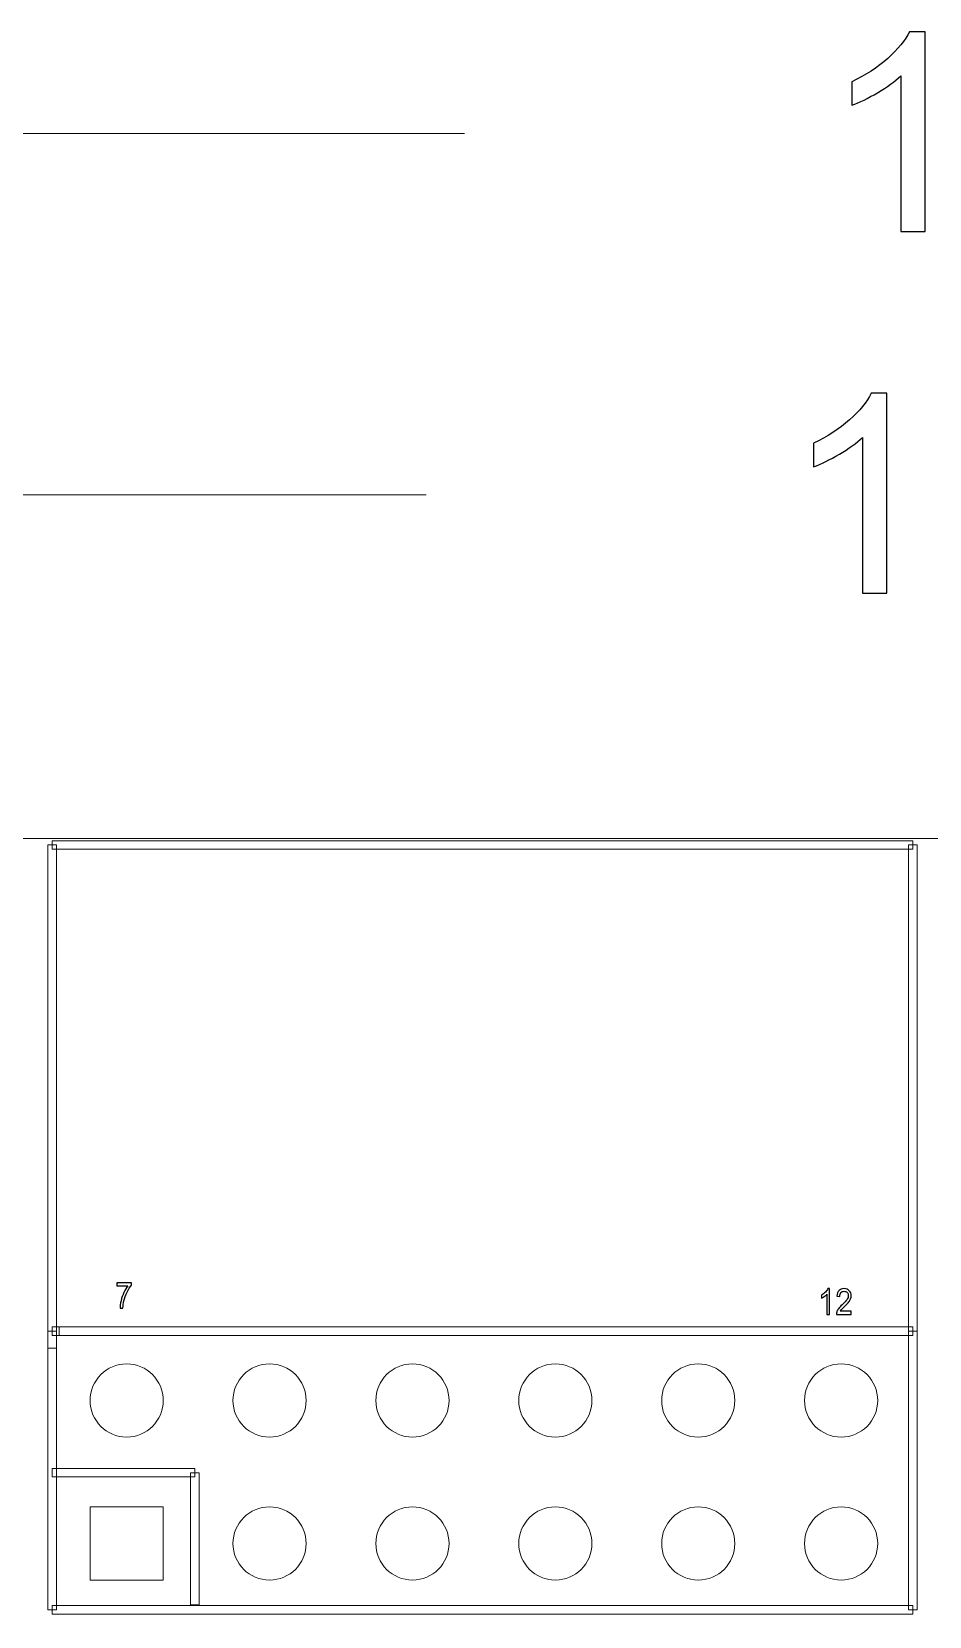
# Model space of a CAD drawing. Header units: millimetres. Extents: x -86 to 67, y -55 to 52.
# Drawn here: x -27.59 to -11.63, y 20.92 to 49.06 of the extents above; entities that cross this region are included whole.
import ezdxf

# ---------------------------------------------------------------- set-up
doc = ezdxf.new("R2010")
doc.units = ezdxf.units.MM
doc.header["$MEASUREMENT"] = 0
for name, color, linetype in [('BG_OUTLINE', 7, 'Continuous'), ('PG_SILKSCREEN_TOP', 7, 'Continuous'), ('PIN_TOP', 7, 'Continuous')]:
    doc.layers.add(name, color=color, linetype=linetype)

msp = doc.modelspace()

# ---------------------------------------------------------------- linework, layer by layer
at = {"layer": 'BG_OUTLINE'}
for points in [[(-11.7039, 45.5146), (-11.7039, 45.5146), (-12.1377, 45.5146), (-12.1377, 45.5146), (-12.1377, 45.5146), (-12.1377, 45.5146), (-12.1377, 48.2803), (-12.1377, 48.2803), (-12.1377, 48.2803), (-12.2422, 48.1807), (-12.3789, 48.0811), (-12.5484, 47.9815), (-12.5484, 47.9815), (-12.7188, 47.8819), (-12.8711, 47.807), (-13.0061, 47.7576), (-13.0061, 47.7576), (-13.0061, 47.7576), (-13.0061, 48.1766), (-13.0061, 48.1766), (-13.0061, 48.1766), (-12.7633, 48.291), (-12.5509, 48.4293), (-12.369, 48.5915), (-12.369, 48.5915), (-12.1879, 48.7545), (-12.0587, 48.9117), (-11.9829, 49.0648), (-11.9829, 49.0648), (-11.9829, 49.0648), (-11.7039, 49.0648), (-11.7039, 49.0648), (-11.7039, 49.0648), (-11.7039, 49.0648), (-11.7039, 45.5146), (-11.7039, 45.5146)], [(-12.3843, 39.0927), (-12.3843, 39.0927), (-12.8181, 39.0927), (-12.8181, 39.0927), (-12.8181, 39.0927), (-12.8181, 39.0927), (-12.8181, 41.8584), (-12.8181, 41.8584), (-12.8181, 41.8584), (-12.9226, 41.7588), (-13.0593, 41.6592), (-13.2288, 41.5596), (-13.2288, 41.5596), (-13.3992, 41.46), (-13.5515, 41.3851), (-13.6865, 41.3357), (-13.6865, 41.3357), (-13.6865, 41.3357), (-13.6865, 41.7547), (-13.6865, 41.7547), (-13.6865, 41.7547), (-13.4437, 41.8691), (-13.2313, 42.0074), (-13.0494, 42.1696), (-13.0494, 42.1696), (-12.8683, 42.3326), (-12.7391, 42.4898), (-12.6633, 42.6429), (-12.6633, 42.6429), (-12.6633, 42.6429), (-12.3843, 42.6429), (-12.3843, 42.6429), (-12.3843, 42.6429), (-12.3843, 42.6429), (-12.3843, 39.0927), (-12.3843, 39.0927)]]:
    msp.add_open_spline(points, degree=3, knots=[0, 0, 0, 0, 0.1111111, 0.1111111, 0.1111111, 0.1111111, 0.2222222, 0.2222222, 0.2222222, 0.2222222, 0.3333333, 0.3333333, 0.3333333, 0.3333333, 0.4444444, 0.4444444, 0.4444444, 0.4444444, 0.5555556, 0.5555556, 0.5555556, 0.5555556, 0.6666667, 0.6666667, 0.6666667, 0.6666667, 0.7777778, 0.7777778, 0.7777778, 0.7777778, 0.8888889, 0.8888889, 0.8888889, 0.8888889, 1, 1, 1, 1], dxfattribs=at)
at = {"layer": 'BG_OUTLINE', "lineweight": 20}
for points in [[(-63.1579, 47.2584), (-63.1579, 47.2584), (-19.8935, 47.2584), (-19.8935, 47.2584)], [(-59.1708, 40.8365), (-59.1708, 40.8365), (-20.5739, 40.8365), (-20.5739, 40.8365)]]:
    msp.add_open_spline(points, degree=3, dxfattribs=at)
at = {"layer": 'BG_OUTLINE', "color": 3, "lineweight": 9}
msp.add_open_spline([(-60.0926, 34.7331), (-60.0926, 34.7331), (63.7724, 34.7331), (63.7724, 34.7331), (63.7724, 34.7331), (64.585, 34.7336), (65.3646, 34.4113), (65.9396, 33.837), (65.9396, 33.837), (66.5146, 33.2627), (66.8379, 32.4797), (66.8384, 31.667), (66.8384, 31.667), (66.8384, 31.667), (66.8412, -52.28), (66.8412, -52.28), (66.8412, -52.28), (66.8412, -52.28), (66.8384, -52.1933), (66.8384, -52.1933), (66.8384, -52.1933), (66.8389, -53.006), (66.5166, -53.7856), (65.9424, -54.3606), (65.9424, -54.3606), (65.3681, -54.9356), (64.585, -55.2589), (63.7724, -55.2594), (63.7724, -55.2594), (63.7724, -55.2594), (-60.1869, -55.2594), (-60.1869, -55.2594), (-60.1869, -55.2594), (-60.1869, -55.2594), (-60.0853, -55.2518), (-60.0853, -55.2518), (-60.0853, -55.2518), (-60.8979, -55.2523), (-61.6775, -54.9299), (-62.2525, -54.3557), (-62.2525, -54.3557), (-62.8275, -53.7814), (-63.1508, -52.9984), (-63.1513, -52.1857), (-63.1513, -52.1857), (-63.1513, -52.1857), (-63.1587, 31.667), (-63.1587, 31.667), (-63.1587, 31.667), (-63.1592, 32.4797), (-62.8369, 33.2593), (-62.2626, 33.8343), (-62.2626, 33.8343), (-61.6883, 34.4093), (-60.9053, 34.7326), (-60.0926, 34.7331)], degree=3, knots=[0, 0, 0, 0, 0.0714286, 0.0714286, 0.0714286, 0.0714286, 0.1428571, 0.1428571, 0.1428571, 0.1428571, 0.2142857, 0.2142857, 0.2142857, 0.2142857, 0.2857143, 0.2857143, 0.2857143, 0.2857143, 0.3571429, 0.3571429, 0.3571429, 0.3571429, 0.4285714, 0.4285714, 0.4285714, 0.4285714, 0.5, 0.5, 0.5, 0.5, 0.5714286, 0.5714286, 0.5714286, 0.5714286, 0.6428571, 0.6428571, 0.6428571, 0.6428571, 0.7142857, 0.7142857, 0.7142857, 0.7142857, 0.7857143, 0.7857143, 0.7857143, 0.7857143, 0.8571429, 0.8571429, 0.8571429, 0.8571429, 0.9285714, 0.9285714, 0.9285714, 0.9285714, 1, 1, 1, 1], dxfattribs=at)
at = {"layer": 'PG_SILKSCREEN_TOP', "color": 6, "lineweight": 9}
for points in [[(-11.9218, 34.6942), (-11.9218, 34.6942), (-11.9218, 34.5418), (-11.9218, 34.5418), (-11.9218, 34.5418), (-11.9218, 34.5418), (-27.222, 34.5418), (-27.222, 34.5418), (-27.222, 34.5418), (-27.222, 34.5418), (-27.222, 34.6942), (-27.222, 34.6942), (-27.222, 34.6942), (-27.222, 34.6942), (-11.9218, 34.6942), (-11.9218, 34.6942)], [(-27.2982, 34.618), (-27.2982, 34.618), (-27.1458, 34.618), (-27.1458, 34.618), (-27.1458, 34.618), (-27.1458, 34.618), (-27.1458, 25.6805), (-27.1458, 25.6805), (-27.1458, 25.6805), (-27.1458, 25.6805), (-27.2982, 25.6805), (-27.2982, 25.6805), (-27.2982, 25.6805), (-27.2982, 25.6805), (-27.2982, 34.618), (-27.2982, 34.618)], [(-11.8456, 25.9808), (-11.8456, 25.9808), (-11.998, 25.9808), (-11.998, 25.9808), (-11.998, 25.9808), (-11.998, 25.9808), (-11.998, 34.618), (-11.998, 34.618), (-11.998, 34.618), (-11.998, 34.618), (-11.8456, 34.618), (-11.8456, 34.618), (-11.8456, 34.618), (-11.8456, 34.618), (-11.8456, 25.9808), (-11.8456, 25.9808)], [(-27.1458, 21.0305), (-27.1458, 21.0305), (-27.2982, 21.0305), (-27.2982, 21.0305), (-27.2982, 21.0305), (-27.2982, 21.0305), (-27.2982, 25.9808), (-27.2982, 25.9808), (-27.2982, 25.9808), (-27.2982, 25.9808), (-27.1458, 25.9808), (-27.1458, 25.9808), (-27.1458, 25.9808), (-27.1458, 25.9808), (-27.1458, 21.0305), (-27.1458, 21.0305)], [(-27.222, 25.9046), (-27.222, 25.9046), (-27.222, 26.057), (-27.222, 26.057), (-27.222, 26.057), (-27.222, 26.057), (-27.0968, 26.057), (-27.0968, 26.057), (-27.0968, 26.057), (-27.0968, 26.057), (-27.0968, 25.9046), (-27.0968, 25.9046), (-27.0968, 25.9046), (-27.0968, 25.9046), (-27.222, 25.9046), (-27.222, 25.9046)], [(-27.0968, 25.9046), (-27.0968, 25.9046), (-27.0968, 26.057), (-27.0968, 26.057), (-27.0968, 26.057), (-27.0968, 26.057), (-11.9218, 26.057), (-11.9218, 26.057), (-11.9218, 26.057), (-11.9218, 26.057), (-11.9218, 25.9046), (-11.9218, 25.9046), (-11.9218, 25.9046), (-11.9218, 25.9046), (-27.0968, 25.9046), (-27.0968, 25.9046)], [(-11.998, 25.9808), (-11.998, 25.9808), (-11.8456, 25.9808), (-11.8456, 25.9808), (-11.8456, 25.9808), (-11.8456, 25.9808), (-11.8456, 21.0305), (-11.8456, 21.0305), (-11.8456, 21.0305), (-11.8456, 21.0305), (-11.998, 21.0305), (-11.998, 21.0305), (-11.998, 21.0305), (-11.998, 21.0305), (-11.998, 25.9808), (-11.998, 25.9808)], [(-27.222, 23.392), (-27.222, 23.392), (-27.222, 23.5444), (-27.222, 23.5444), (-27.222, 23.5444), (-27.222, 23.5444), (-24.6843, 23.5444), (-24.6843, 23.5444), (-24.6843, 23.5444), (-24.6843, 23.5444), (-24.6843, 23.392), (-24.6843, 23.392), (-24.6843, 23.392), (-24.6843, 23.392), (-27.222, 23.392), (-27.222, 23.392)], [(-24.7605, 23.4682), (-24.7605, 23.4682), (-24.6081, 23.4682), (-24.6081, 23.4682), (-24.6081, 23.4682), (-24.6081, 23.4682), (-24.6081, 21.1182), (-24.6081, 21.1182), (-24.6081, 21.1182), (-24.6081, 21.1182), (-24.7605, 21.1182), (-24.7605, 21.1182), (-24.7605, 21.1182), (-24.7605, 21.1182), (-24.7605, 23.4682), (-24.7605, 23.4682)], [(-11.9218, 21.1067), (-11.9218, 21.1067), (-11.9218, 20.9543), (-11.9218, 20.9543), (-11.9218, 20.9543), (-11.9218, 20.9543), (-27.222, 20.9543), (-27.222, 20.9543), (-27.222, 20.9543), (-27.222, 20.9543), (-27.222, 21.1067), (-27.222, 21.1067), (-27.222, 21.1067), (-27.222, 21.1067), (-11.9218, 21.1067), (-11.9218, 21.1067)]]:
    msp.add_open_spline(points, degree=3, knots=[0, 0, 0, 0, 0.25, 0.25, 0.25, 0.25, 0.5, 0.5, 0.5, 0.5, 0.75, 0.75, 0.75, 0.75, 1, 1, 1, 1], dxfattribs=at)
at = {"layer": 'PG_SILKSCREEN_TOP', "color": 6}
for points, knots in [([(-26.0704, 26.7882), (-26.0704, 26.7882), (-26.0704, 26.8418), (-26.0704, 26.8418), (-26.0704, 26.8418), (-26.0704, 26.8418), (-25.8119, 26.8418), (-25.8119, 26.8418), (-25.8119, 26.8418), (-25.8119, 26.8418), (-25.8119, 26.7984), (-25.8119, 26.7984), (-25.8119, 26.7984), (-25.8373, 26.7676), (-25.8625, 26.7267), (-25.8876, 26.6757), (-25.8876, 26.6757), (-25.9124, 26.6247), (-25.9317, 26.5721), (-25.9454, 26.5182), (-25.9454, 26.5182), (-25.9552, 26.4801), (-25.9614, 26.4385), (-25.9642, 26.3932), (-25.9642, 26.3932), (-25.9642, 26.3932), (-26.0145, 26.3932), (-26.0145, 26.3932), (-26.0145, 26.3932), (-26.014, 26.429), (-26.0078, 26.4722), (-25.996, 26.5228), (-25.996, 26.5228), (-25.9842, 26.5734), (-25.9673, 26.6223), (-25.9453, 26.6693), (-25.9453, 26.6693), (-25.9231, 26.7163), (-25.8997, 26.756), (-25.8748, 26.7882), (-25.8748, 26.7882), (-25.8748, 26.7882), (-26.0704, 26.7882), (-26.0704, 26.7882)], [0, 0, 0, 0, 0.0909091, 0.0909091, 0.0909091, 0.0909091, 0.1818182, 0.1818182, 0.1818182, 0.1818182, 0.2727273, 0.2727273, 0.2727273, 0.2727273, 0.3636364, 0.3636364, 0.3636364, 0.3636364, 0.4545455, 0.4545455, 0.4545455, 0.4545455, 0.5454545, 0.5454545, 0.5454545, 0.5454545, 0.6363636, 0.6363636, 0.6363636, 0.6363636, 0.7272727, 0.7272727, 0.7272727, 0.7272727, 0.8181818, 0.8181818, 0.8181818, 0.8181818, 0.9090909, 0.9090909, 0.9090909, 0.9090909, 1, 1, 1, 1]), ([(-13.4017, 26.2807), (-13.4017, 26.2807), (-13.4506, 26.2807), (-13.4506, 26.2807), (-13.4506, 26.2807), (-13.4506, 26.2807), (-13.4506, 26.6363), (-13.4506, 26.6363), (-13.4506, 26.6363), (-13.4624, 26.6235), (-13.4778, 26.6107), (-13.497, 26.5979), (-13.497, 26.5979), (-13.5163, 26.5851), (-13.5334, 26.5754), (-13.5487, 26.5691), (-13.5487, 26.5691), (-13.5487, 26.5691), (-13.5487, 26.623), (-13.5487, 26.623), (-13.5487, 26.623), (-13.5213, 26.6377), (-13.4973, 26.6555), (-13.4768, 26.6763), (-13.4768, 26.6763), (-13.4563, 26.6973), (-13.4417, 26.7175), (-13.4331, 26.7372), (-13.4331, 26.7372), (-13.4331, 26.7372), (-13.4017, 26.7372), (-13.4017, 26.7372), (-13.4017, 26.7372), (-13.4017, 26.7372), (-13.4017, 26.2807), (-13.4017, 26.2807)], [0, 0, 0, 0, 0.1111111, 0.1111111, 0.1111111, 0.1111111, 0.2222222, 0.2222222, 0.2222222, 0.2222222, 0.3333333, 0.3333333, 0.3333333, 0.3333333, 0.4444444, 0.4444444, 0.4444444, 0.4444444, 0.5555556, 0.5555556, 0.5555556, 0.5555556, 0.6666667, 0.6666667, 0.6666667, 0.6666667, 0.7777778, 0.7777778, 0.7777778, 0.7777778, 0.8888889, 0.8888889, 0.8888889, 0.8888889, 1, 1, 1, 1]), ([(-13.0183, 26.3344), (-13.0183, 26.3344), (-13.0183, 26.2807), (-13.0183, 26.2807), (-13.0183, 26.2807), (-13.0183, 26.2807), (-13.2821, 26.2807), (-13.2821, 26.2807), (-13.2821, 26.2807), (-13.2826, 26.2941), (-13.2807, 26.3071), (-13.2765, 26.3194), (-13.2765, 26.3194), (-13.2698, 26.34), (-13.259, 26.3601), (-13.2443, 26.38), (-13.2443, 26.38), (-13.2294, 26.3998), (-13.208, 26.4227), (-13.1801, 26.4488), (-13.1801, 26.4488), (-13.1367, 26.4893), (-13.1073, 26.5214), (-13.0921, 26.5451), (-13.0921, 26.5451), (-13.0769, 26.5687), (-13.0692, 26.5911), (-13.0692, 26.6122), (-13.0692, 26.6122), (-13.0692, 26.6343), (-13.0762, 26.6529), (-13.09, 26.6682), (-13.09, 26.6682), (-13.104, 26.6833), (-13.1221, 26.6909), (-13.1444, 26.6909), (-13.1444, 26.6909), (-13.168, 26.6909), (-13.1869, 26.6829), (-13.201, 26.6667), (-13.201, 26.6667), (-13.2152, 26.6506), (-13.2224, 26.6283), (-13.2226, 26.5998), (-13.2226, 26.5998), (-13.2226, 26.5998), (-13.273, 26.6056), (-13.273, 26.6056), (-13.273, 26.6056), (-13.2695, 26.6485), (-13.2565, 26.6811), (-13.234, 26.7035), (-13.234, 26.7035), (-13.2115, 26.7259), (-13.1812, 26.7372), (-13.1433, 26.7372), (-13.1433, 26.7372), (-13.105, 26.7372), (-13.0747, 26.725), (-13.0524, 26.7009), (-13.0524, 26.7009), (-13.03, 26.6766), (-13.0188, 26.6467), (-13.0188, 26.6109), (-13.0188, 26.6109), (-13.0188, 26.5927), (-13.0221, 26.5748), (-13.0286, 26.5572), (-13.0286, 26.5572), (-13.0351, 26.5397), (-13.046, 26.5212), (-13.0612, 26.5018), (-13.0612, 26.5018), (-13.0763, 26.4823), (-13.1015, 26.4556), (-13.1368, 26.4218), (-13.1368, 26.4218), (-13.1662, 26.3936), (-13.185, 26.3746), (-13.1934, 26.3645), (-13.1934, 26.3645), (-13.2018, 26.3546), (-13.2086, 26.3445), (-13.2142, 26.3344), (-13.2142, 26.3344), (-13.2142, 26.3344), (-13.0183, 26.3344), (-13.0183, 26.3344)], [0, 0, 0, 0, 0.0454545, 0.0454545, 0.0454545, 0.0454545, 0.0909091, 0.0909091, 0.0909091, 0.0909091, 0.1363636, 0.1363636, 0.1363636, 0.1363636, 0.1818182, 0.1818182, 0.1818182, 0.1818182, 0.2272727, 0.2272727, 0.2272727, 0.2272727, 0.2727273, 0.2727273, 0.2727273, 0.2727273, 0.3181818, 0.3181818, 0.3181818, 0.3181818, 0.3636364, 0.3636364, 0.3636364, 0.3636364, 0.4090909, 0.4090909, 0.4090909, 0.4090909, 0.4545455, 0.4545455, 0.4545455, 0.4545455, 0.5, 0.5, 0.5, 0.5, 0.5454545, 0.5454545, 0.5454545, 0.5454545, 0.5909091, 0.5909091, 0.5909091, 0.5909091, 0.6363636, 0.6363636, 0.6363636, 0.6363636, 0.6818182, 0.6818182, 0.6818182, 0.6818182, 0.7272727, 0.7272727, 0.7272727, 0.7272727, 0.7727273, 0.7727273, 0.7727273, 0.7727273, 0.8181818, 0.8181818, 0.8181818, 0.8181818, 0.8636364, 0.8636364, 0.8636364, 0.8636364, 0.9090909, 0.9090909, 0.9090909, 0.9090909, 0.9545455, 0.9545455, 0.9545455, 0.9545455, 1, 1, 1, 1])]:
    msp.add_open_spline(points, degree=3, knots=knots, dxfattribs=at)
at = {"layer": 'PIN_TOP', "lineweight": 9}
for points in [[(-25.2469, 24.7506), (-25.2469, 25.1096), (-25.5379, 25.4006), (-25.8969, 25.4006), (-25.8969, 25.4006), (-26.2559, 25.4006), (-26.5469, 25.1096), (-26.5469, 24.7506), (-26.5469, 24.7506), (-26.5469, 24.3917), (-26.2559, 24.1006), (-25.8969, 24.1006), (-25.8969, 24.1006), (-25.5379, 24.1006), (-25.2469, 24.3916), (-25.2469, 24.7506)], [(-22.7069, 24.7506), (-22.7069, 25.1096), (-22.9979, 25.4006), (-23.3569, 25.4006), (-23.3569, 25.4006), (-23.7159, 25.4006), (-24.0069, 25.1096), (-24.0069, 24.7506), (-24.0069, 24.7506), (-24.0069, 24.3917), (-23.7159, 24.1006), (-23.3569, 24.1006), (-23.3569, 24.1006), (-22.9979, 24.1006), (-22.7069, 24.3916), (-22.7069, 24.7506)], [(-20.1669, 24.7506), (-20.1669, 25.1096), (-20.4579, 25.4006), (-20.8169, 25.4006), (-20.8169, 25.4006), (-21.1759, 25.4006), (-21.4669, 25.1096), (-21.4669, 24.7506), (-21.4669, 24.7506), (-21.4669, 24.3917), (-21.1759, 24.1006), (-20.8169, 24.1006), (-20.8169, 24.1006), (-20.4579, 24.1006), (-20.1669, 24.3916), (-20.1669, 24.7506)], [(-17.6269, 24.7506), (-17.6269, 25.1096), (-17.9179, 25.4006), (-18.2769, 25.4006), (-18.2769, 25.4006), (-18.6359, 25.4006), (-18.9269, 25.1096), (-18.9269, 24.7506), (-18.9269, 24.7506), (-18.9269, 24.3917), (-18.6359, 24.1006), (-18.2769, 24.1006), (-18.2769, 24.1006), (-17.9179, 24.1006), (-17.6269, 24.3916), (-17.6269, 24.7506)], [(-15.0869, 24.7506), (-15.0869, 25.1096), (-15.3779, 25.4006), (-15.7369, 25.4006), (-15.7369, 25.4006), (-16.0959, 25.4006), (-16.3869, 25.1096), (-16.3869, 24.7506), (-16.3869, 24.7506), (-16.3869, 24.3917), (-16.0959, 24.1006), (-15.7369, 24.1006), (-15.7369, 24.1006), (-15.3779, 24.1006), (-15.0869, 24.3916), (-15.0869, 24.7506)], [(-12.5469, 24.7506), (-12.5469, 25.1096), (-12.8379, 25.4006), (-13.1969, 25.4006), (-13.1969, 25.4006), (-13.5559, 25.4006), (-13.8469, 25.1096), (-13.8469, 24.7506), (-13.8469, 24.7506), (-13.8469, 24.3917), (-13.5559, 24.1006), (-13.1969, 24.1006), (-13.1969, 24.1006), (-12.8379, 24.1006), (-12.5469, 24.3916), (-12.5469, 24.7506)], [(-26.5469, 21.5606), (-26.5469, 21.5606), (-26.5469, 22.8606), (-26.5469, 22.8606), (-26.5469, 22.8606), (-26.5469, 22.8606), (-25.2469, 22.8606), (-25.2469, 22.8606), (-25.2469, 22.8606), (-25.2469, 22.8606), (-25.2469, 21.5606), (-25.2469, 21.5606), (-25.2469, 21.5606), (-25.2469, 21.5606), (-26.5469, 21.5606), (-26.5469, 21.5606)], [(-22.7069, 22.2106), (-22.7069, 22.5696), (-22.9979, 22.8606), (-23.3569, 22.8606), (-23.3569, 22.8606), (-23.7159, 22.8606), (-24.0069, 22.5696), (-24.0069, 22.2106), (-24.0069, 22.2106), (-24.0069, 21.8517), (-23.7159, 21.5606), (-23.3569, 21.5606), (-23.3569, 21.5606), (-22.9979, 21.5606), (-22.7069, 21.8516), (-22.7069, 22.2106)], [(-20.1669, 22.2106), (-20.1669, 22.5696), (-20.4579, 22.8606), (-20.8169, 22.8606), (-20.8169, 22.8606), (-21.1759, 22.8606), (-21.4669, 22.5696), (-21.4669, 22.2106), (-21.4669, 22.2106), (-21.4669, 21.8517), (-21.1759, 21.5606), (-20.8169, 21.5606), (-20.8169, 21.5606), (-20.4579, 21.5606), (-20.1669, 21.8516), (-20.1669, 22.2106)], [(-17.6269, 22.2106), (-17.6269, 22.5696), (-17.9179, 22.8606), (-18.2769, 22.8606), (-18.2769, 22.8606), (-18.6359, 22.8606), (-18.9269, 22.5696), (-18.9269, 22.2106), (-18.9269, 22.2106), (-18.9269, 21.8517), (-18.6359, 21.5606), (-18.2769, 21.5606), (-18.2769, 21.5606), (-17.9179, 21.5606), (-17.6269, 21.8516), (-17.6269, 22.2106)], [(-15.0869, 22.2106), (-15.0869, 22.5696), (-15.3779, 22.8606), (-15.7369, 22.8606), (-15.7369, 22.8606), (-16.0959, 22.8606), (-16.3869, 22.5696), (-16.3869, 22.2106), (-16.3869, 22.2106), (-16.3869, 21.8517), (-16.0959, 21.5606), (-15.7369, 21.5606), (-15.7369, 21.5606), (-15.3779, 21.5606), (-15.0869, 21.8516), (-15.0869, 22.2106)], [(-12.5469, 22.2106), (-12.5469, 22.5696), (-12.8379, 22.8606), (-13.1969, 22.8606), (-13.1969, 22.8606), (-13.5559, 22.8606), (-13.8469, 22.5696), (-13.8469, 22.2106), (-13.8469, 22.2106), (-13.8469, 21.8517), (-13.5559, 21.5606), (-13.1969, 21.5606), (-13.1969, 21.5606), (-12.8379, 21.5606), (-12.5469, 21.8516), (-12.5469, 22.2106)]]:
    msp.add_open_spline(points, degree=3, knots=[0, 0, 0, 0, 0.25, 0.25, 0.25, 0.25, 0.5, 0.5, 0.5, 0.5, 0.75, 0.75, 0.75, 0.75, 1, 1, 1, 1], dxfattribs=at)

doc.saveas('drawing.dxf')
